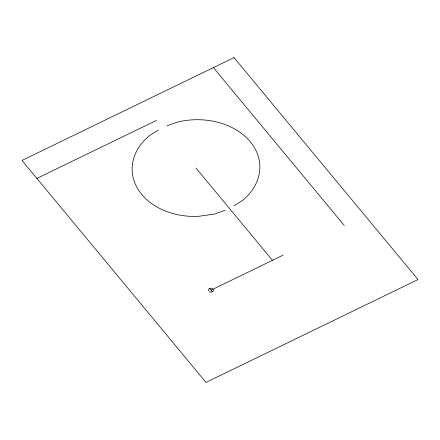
<?xml version="1.0" encoding="UTF-8"?>
<svg xmlns="http://www.w3.org/2000/svg" width="440" height="440" viewBox="0 0 440 440"><rect width="100%" height="100%" fill="white"/><g stroke="black" fill="none" stroke-linecap="round" stroke-linejoin="round"><path stroke-width="0.66" d="M158.4 129.993L149.446 135.685A63.877 48.356 -2.1 0 0 137.781 188.881A63.877 48.356 -2.1 0 0 197.984 216.387L214.434 214.093L225.06 210.293M234.08 205.832L242.528 200.464A63.877 48.356 -2.1 0 0 250.267 141.746A63.877 48.356 -2.1 0 0 177.54 122.056L167.057 125.807M36.889 178.409L156.47 120.406M210.98 290.169L283.069 255.2M213.4 67.6L344.289 225.506M195.987 168.075L272.464 260.343M208.494 290.78A2.596 1.964 -2.1 0 1 209.611 288.525L212.344 291.819A2.596 1.964 -2.1 0 0 213.466 289.564M212.344 291.819A2.596 1.964 -2.1 0 1 209.204 291.632M209.611 288.525A2.596 1.964 -2.1 0 1 212.757 288.712M234.025 57.596L22 160.446L205.975 382.404L418 279.554L234.025 57.596"/></g></svg>
